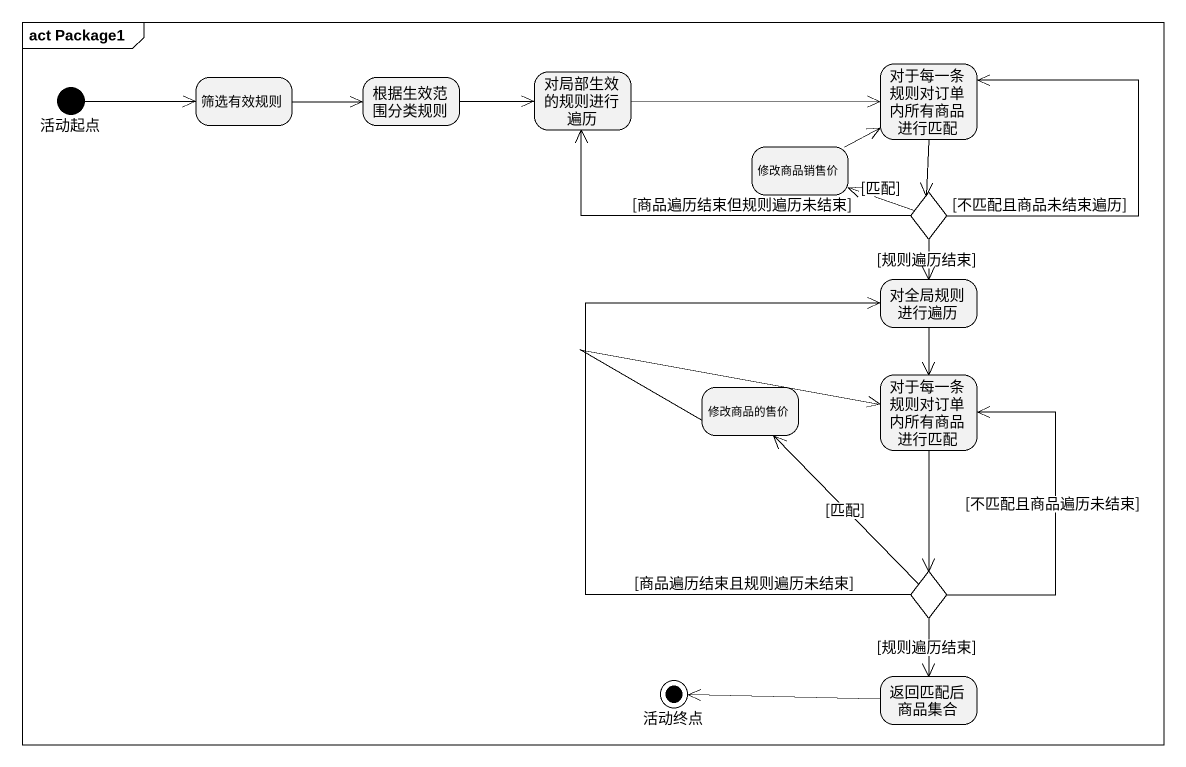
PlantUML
@startuml
mainframe act Package1
hide empty description
state 活动起点 <<start>>
state 筛选有效规则
state 根据生效范围分类规则
state 对局部生效的规则进行遍历
state 对于每一条规则对订单内所有商品进行匹配
state 修改商品销售价
state choice1 <<choice>>
state 对全局规则进行遍历
state 修改商品的售价
state "对于每一条规则对订单内所有商品进行匹配" as 对于每一条规则对订单内所有商品进行匹配_2
state choice2 <<choice>>
state 活动终点 <<end>>
state 返回匹配后商品集合
活动起点 -right-> 筛选有效规则
筛选有效规则 -right-> 根据生效范围分类规则
根据生效范围分类规则 -right-> 对局部生效的规则进行遍历
对局部生效的规则进行遍历 -right-> 对于每一条规则对订单内所有商品进行匹配
对于每一条规则对订单内所有商品进行匹配 --> choice1
修改商品销售价 -right-> 对于每一条规则对订单内所有商品进行匹配
choice1 -left-> 对局部生效的规则进行遍历 : [商品遍历结束但规则遍历未结束]
choice1 -up-> 对于每一条规则对订单内所有商品进行匹配 : [不匹配且商品未结束遍历]
choice1 -left-> 修改商品销售价 : [匹配]
choice1 --> 对全局规则进行遍历 : [规则遍历结束]
对全局规则进行遍历 --> 对于每一条规则对订单内所有商品进行匹配_2
修改商品的售价 -right-> 对于每一条规则对订单内所有商品进行匹配_2
对于每一条规则对订单内所有商品进行匹配_2 --> choice2
choice2 -up-> 对全局规则进行遍历 : [商品遍历结束且规则遍历未结束]
choice2 -up-> 修改商品的售价 : [匹配]
choice2 -up-> 对于每一条规则对订单内所有商品进行匹配_2 : [不匹配且商品遍历未结束]
choice2 --> 返回匹配后商品集合 : [规则遍历结束]
返回匹配后商品集合 -left-> 活动终点
@enduml
